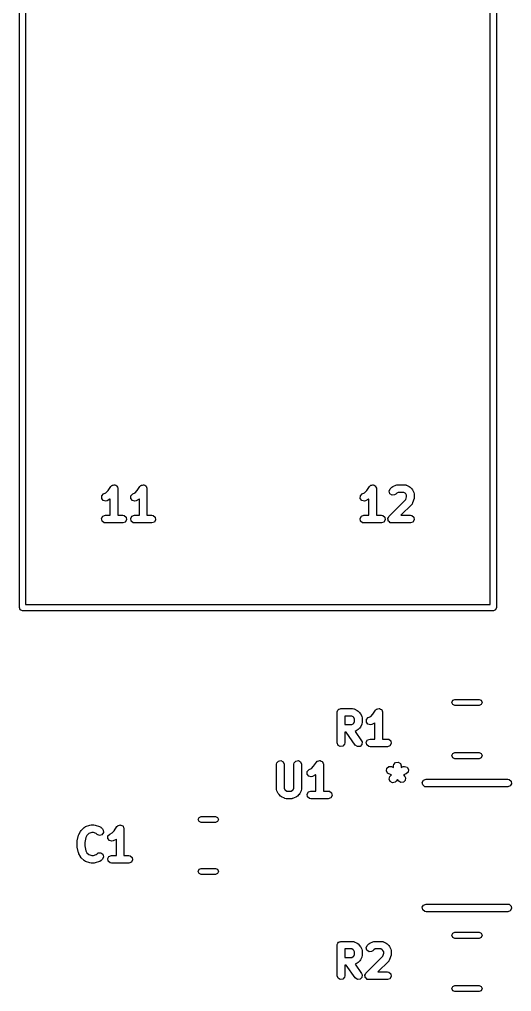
# Model space of a CAD drawing. Extents: x 29 to 171, y -120 to -80.
# Drawn here: x 77.31 to 86.98, y -118.44 to -99.35 of the extents above; entities that cross this region are included whole.
import ezdxf

# ---------------------------------------------------------------- set-up
doc = ezdxf.new("R2010")
doc.units = 0
doc.layers.add('BLACK', color=7, linetype='CONTINUOUS')

msp = doc.modelspace()

# ---------------------------------------------------------------- linework, layer by layer
at = {"layer": 'BLACK', "linetype": 'CONTINUOUS'}
for p, q in [((77.315, -110.9), (77.315, -89.1)), ((86.685, -89.1), (86.685, -110.9)), ((77.435, -89.16), (77.435, -110.84)), ((86.565, -110.84), (86.565, -89.16)), ((79.0156, -108.643), (79.0589, -108.599)), ((79.0589, -108.599), (79.1119, -108.52)), ((79.1119, -108.52), (79.1299, -108.501)), ((79.1299, -108.501), (79.134, -108.5)), ((79.134, -108.5), (79.1368, -108.496)), ((79.1368, -108.496), (79.1582, -108.493)), ((79.1582, -108.493), (79.1791, -108.487)), ((79.1791, -108.487), (79.1831, -108.488)), ((79.1831, -108.488), (79.1873, -108.488)), ((79.1873, -108.488), (79.2062, -108.498)), ((79.2062, -108.498), (79.2261, -108.507)), ((79.2261, -108.507), (79.228, -108.511)), ((79.228, -108.511), (79.2317, -108.513)), ((79.2317, -108.513), (79.2392, -108.534)), ((79.2392, -108.534), (79.2488, -108.553)), ((79.2488, -108.553), (79.2478, -108.557)), ((79.2478, -108.557), (79.2493, -108.561)), ((79.2493, -108.561), (79.2493, -109.086)), ((79.587, -108.643), (79.6303, -108.599)), ((79.6303, -108.599), (79.6833, -108.52)), ((79.6833, -108.52), (79.7013, -108.501)), ((79.7013, -108.501), (79.7054, -108.5)), ((79.7054, -108.5), (79.7082, -108.496)), ((79.7082, -108.496), (79.7296, -108.493)), ((79.7296, -108.493), (79.7505, -108.487)), ((79.7505, -108.487), (79.7545, -108.488)), ((79.7545, -108.488), (79.7587, -108.488)), ((79.7587, -108.488), (79.7776, -108.498)), ((79.7776, -108.498), (79.7975, -108.507)), ((79.7975, -108.507), (79.7994, -108.511)), ((79.7994, -108.511), (79.8032, -108.513)), ((79.8032, -108.513), (79.8106, -108.534)), ((79.8106, -108.534), (79.8203, -108.553)), ((79.8203, -108.553), (79.8192, -108.557)), ((79.8192, -108.557), (79.8207, -108.561)), ((79.8207, -108.561), (79.8207, -109.086)), ((84.0956, -108.643), (84.1389, -108.599)), ((84.1389, -108.599), (84.1919, -108.52)), ((84.1919, -108.52), (84.2099, -108.501)), ((84.2099, -108.501), (84.214, -108.5)), ((84.214, -108.5), (84.2168, -108.496)), ((84.2168, -108.496), (84.2382, -108.493)), ((84.2382, -108.493), (84.2591, -108.487)), ((84.2591, -108.487), (84.2631, -108.488)), ((84.2631, -108.488), (84.2673, -108.488)), ((84.2673, -108.488), (84.2862, -108.498)), ((84.2862, -108.498), (84.3061, -108.507)), ((84.3061, -108.507), (84.308, -108.511)), ((84.308, -108.511), (84.3117, -108.513)), ((84.3117, -108.513), (84.3192, -108.534)), ((84.3192, -108.534), (84.3288, -108.553)), ((84.3288, -108.553), (84.3278, -108.557)), ((84.3278, -108.557), (84.3293, -108.561)), ((84.3293, -108.561), (84.3293, -109.086)), ((84.5796, -108.612), (84.6013, -108.566)), ((84.6013, -108.566), (84.6298, -108.537)), ((84.6298, -108.537), (84.6482, -108.524)), ((84.6482, -108.524), (84.6493, -108.523)), ((84.6493, -108.523), (84.7065, -108.494)), ((84.7065, -108.494), (84.7314, -108.487)), ((84.7314, -108.487), (84.7358, -108.488)), ((84.7358, -108.488), (84.74, -108.486)), ((84.74, -108.486), (84.8829, -108.486)), ((84.8829, -108.486), (84.9085, -108.491)), ((84.9085, -108.491), (84.9119, -108.494)), ((84.9119, -108.494), (84.9164, -108.494)), ((84.9164, -108.494), (84.9735, -108.523)), ((84.9735, -108.523), (84.9915, -108.536)), ((84.9915, -108.536), (84.993, -108.537)), ((84.993, -108.537), (85.0216, -108.566)), ((85.0216, -108.566), (85.0345, -108.584)), ((85.0345, -108.584), (85.0357, -108.585)), ((85.0357, -108.585), (85.0642, -108.642)), ((78.931, -108.754), (78.934, -108.703)), ((78.9615, -108.795), (78.931, -108.754)), ((78.934, -108.703), (78.9693, -108.666)), ((79.0114, -108.807), (78.9615, -108.795)), ((78.9693, -108.666), (79.0156, -108.643)), ((79.0364, -108.8), (79.0114, -108.807)), ((79.0935, -108.771), (79.0364, -108.8)), ((79.0947, -108.77), (79.0935, -108.771)), ((79.0993, -108.767), (79.0947, -108.77)), ((79.0993, -109.086), (79.0993, -108.767)), ((79.5024, -108.754), (79.5055, -108.703)), ((79.533, -108.795), (79.5024, -108.754)), ((79.5055, -108.703), (79.5407, -108.666)), ((79.5829, -108.807), (79.533, -108.795)), ((79.5407, -108.666), (79.587, -108.643)), ((79.6078, -108.8), (79.5829, -108.807)), ((79.665, -108.771), (79.6078, -108.8)), ((79.6661, -108.77), (79.665, -108.771)), ((79.6707, -108.767), (79.6661, -108.77)), ((79.6707, -109.086), (79.6707, -108.767)), ((84.011, -108.754), (84.014, -108.703)), ((84.0415, -108.795), (84.011, -108.754)), ((84.014, -108.703), (84.0493, -108.666)), ((84.0914, -108.807), (84.0415, -108.795)), ((84.0493, -108.666), (84.0956, -108.643)), ((84.1164, -108.8), (84.0914, -108.807)), ((84.1735, -108.771), (84.1164, -108.8)), ((84.1747, -108.77), (84.1735, -108.771)), ((84.1793, -108.767), (84.1747, -108.77)), ((84.1793, -109.086), (84.1793, -108.767)), ((84.5727, -109.108), (84.903, -108.778)), ((84.5928, -108.662), (84.5796, -108.612)), ((84.6349, -108.691), (84.5928, -108.662)), ((84.686, -108.687), (84.6349, -108.691)), ((84.7073, -108.672), (84.686, -108.687)), ((84.7273, -108.652), (84.7073, -108.672)), ((84.7577, -108.636), (84.7273, -108.652)), ((84.8652, -108.636), (84.7577, -108.636)), ((84.8956, -108.652), (84.8652, -108.636)), ((84.9069, -108.663), (84.8956, -108.652)), ((84.903, -108.778), (84.9221, -108.721)), ((84.9221, -108.693), (84.9069, -108.663)), ((84.9221, -108.721), (84.9221, -108.693)), ((85.0683, -108.757), (85.0397, -108.842)), ((85.0642, -108.642), (85.0717, -108.667)), ((85.0721, -108.733), (85.0682, -108.755)), ((85.0682, -108.755), (85.0683, -108.757)), ((85.0717, -108.667), (85.0706, -108.672)), ((85.0706, -108.672), (85.0721, -108.676)), ((85.0721, -108.676), (85.0721, -108.733)), ((85.0216, -108.872), (84.8068, -109.086)), ((85.0235, -108.868), (85.0216, -108.872)), ((85.0273, -108.865), (85.0235, -108.868)), ((85.0397, -108.842), (85.0273, -108.865)), ((78.929, -109.148), (78.9546, -109.104)), ((78.9379, -109.199), (78.929, -109.148)), ((78.9546, -109.104), (79.0029, -109.086)), ((79.0029, -109.086), (79.0993, -109.086)), ((79.2493, -109.086), (79.3457, -109.086)), ((79.3457, -109.086), (79.3714, -109.091)), ((79.3714, -109.091), (79.4107, -109.124)), ((79.4196, -109.174), (79.3939, -109.219)), ((79.4107, -109.124), (79.4196, -109.174)), ((79.5004, -109.148), (79.5261, -109.104)), ((79.5093, -109.199), (79.5004, -109.148)), ((79.5261, -109.104), (79.5743, -109.086)), ((79.5743, -109.086), (79.6707, -109.086)), ((79.8207, -109.086), (79.9171, -109.086)), ((79.9171, -109.086), (79.9428, -109.091)), ((79.9428, -109.091), (79.9821, -109.124)), ((79.991, -109.174), (79.9654, -109.219)), ((79.9821, -109.124), (79.991, -109.174)), ((84.009, -109.148), (84.0346, -109.104)), ((84.0179, -109.199), (84.009, -109.148)), ((84.0346, -109.104), (84.0829, -109.086)), ((84.0829, -109.086), (84.1793, -109.086)), ((84.3293, -109.086), (84.4257, -109.086)), ((84.4257, -109.086), (84.4514, -109.091)), ((84.4514, -109.091), (84.4907, -109.124)), ((84.4996, -109.174), (84.4739, -109.219)), ((84.4907, -109.124), (84.4996, -109.174)), ((84.551, -109.155), (84.5524, -109.152)), ((84.5568, -109.177), (84.551, -109.155)), ((84.5519, -109.148), (84.5631, -109.129)), ((84.5524, -109.152), (84.5519, -109.148)), ((84.5608, -109.199), (84.5568, -109.177)), ((84.5631, -109.129), (84.5727, -109.108)), ((84.8068, -109.086), (84.9971, -109.086)), ((84.9971, -109.086), (85.0228, -109.091)), ((85.0228, -109.091), (85.0621, -109.124)), ((85.071, -109.174), (85.0454, -109.219)), ((85.0621, -109.124), (85.071, -109.174)), ((78.9772, -109.232), (78.9379, -109.199)), ((79.0029, -109.236), (78.9772, -109.232)), ((79.3457, -109.236), (79.0029, -109.236)), ((79.3939, -109.219), (79.3457, -109.236)), ((79.5486, -109.232), (79.5093, -109.199)), ((79.5743, -109.236), (79.5486, -109.232)), ((79.9171, -109.236), (79.5743, -109.236)), ((79.9654, -109.219), (79.9171, -109.236)), ((84.0572, -109.232), (84.0179, -109.199)), ((84.0829, -109.236), (84.0572, -109.232)), ((84.4257, -109.236), (84.0829, -109.236)), ((84.4739, -109.219), (84.4257, -109.236)), ((84.5634, -109.201), (84.5608, -109.199)), ((84.5643, -109.204), (84.5634, -109.201)), ((84.5828, -109.217), (84.5643, -109.204)), ((84.6001, -109.232), (84.5828, -109.217)), ((84.6046, -109.233), (84.6001, -109.232)), ((84.6063, -109.234), (84.6046, -109.233)), ((84.6096, -109.234), (84.6063, -109.234)), ((84.6257, -109.236), (84.6096, -109.234)), ((84.9971, -109.236), (84.6257, -109.236)), ((85.0454, -109.219), (84.9971, -109.236)), ((77.3326, -110.942), (77.315, -110.9)), ((77.435, -110.84), (86.565, -110.84)), ((86.685, -110.9), (86.6674, -110.942)), ((77.375, -110.96), (77.3326, -110.942)), ((86.625, -110.96), (77.375, -110.96)), ((86.6674, -110.942), (86.625, -110.96)), ((85.8087, -112.761), (85.8263, -112.719)), ((85.8263, -112.804), (85.8087, -112.761)), ((85.8263, -112.719), (85.8687, -112.701)), ((85.8687, -112.822), (85.8263, -112.804)), ((85.8687, -112.701), (86.3433, -112.701)), ((86.3433, -112.701), (86.3857, -112.719)), ((86.3857, -112.804), (86.3433, -112.822)), ((86.3857, -112.719), (86.4033, -112.761)), ((86.4033, -112.761), (86.3857, -112.804)), ((83.5561, -112.955), (83.5579, -112.946)), ((83.5561, -113.555), (83.5561, -112.955)), ((83.5573, -112.942), (83.5589, -112.94)), ((83.5579, -112.946), (83.5573, -112.942)), ((83.5589, -112.94), (83.5607, -112.93)), ((83.5607, -112.93), (83.5732, -112.915)), ((83.5732, -112.915), (83.5829, -112.898)), ((83.5829, -112.898), (83.5893, -112.896)), ((83.5893, -112.896), (83.5936, -112.89)), ((83.5936, -112.89), (83.6128, -112.887)), ((83.6128, -112.887), (83.6311, -112.88)), ((83.6311, -112.88), (83.8597, -112.88)), ((83.8597, -112.88), (83.8854, -112.885)), ((83.8854, -112.885), (83.8888, -112.888)), ((83.8888, -112.888), (83.8933, -112.888)), ((83.8933, -112.888), (83.9504, -112.917)), ((83.9504, -112.917), (83.9684, -112.93)), ((83.9684, -112.93), (83.9699, -112.931)), ((83.9699, -112.931), (83.9985, -112.96)), ((83.9985, -112.96), (84.0113, -112.978)), ((84.0113, -112.978), (84.0125, -112.979)), ((84.0125, -112.979), (84.0411, -113.036)), ((84.2153, -113.037), (84.2586, -112.993)), ((84.2586, -112.993), (84.3116, -112.914)), ((84.3116, -112.914), (84.3296, -112.895)), ((84.3296, -112.895), (84.3337, -112.894)), ((84.3337, -112.894), (84.3365, -112.89)), ((84.3365, -112.89), (84.3579, -112.887)), ((84.3579, -112.887), (84.3788, -112.881)), ((84.3788, -112.881), (84.3828, -112.882)), ((84.3828, -112.882), (84.387, -112.882)), ((84.387, -112.882), (84.4059, -112.892)), ((84.4059, -112.892), (84.4258, -112.901)), ((84.4258, -112.901), (84.4277, -112.905)), ((84.4277, -112.905), (84.4315, -112.907)), ((84.4315, -112.907), (84.4389, -112.928)), ((84.4389, -112.928), (84.4485, -112.947)), ((84.4485, -112.947), (84.4475, -112.951)), ((84.4475, -112.951), (84.449, -112.955)), ((84.449, -112.955), (84.449, -113.48)), ((86.3433, -112.822), (85.8687, -112.822)), ((83.7061, -113.03), (83.7061, -113.195)), ((83.842, -113.03), (83.7061, -113.03)), ((83.8724, -113.046), (83.842, -113.03)), ((83.842, -113.195), (83.8724, -113.18)), ((83.8838, -113.057), (83.8724, -113.046)), ((83.8724, -113.18), (83.8838, -113.168)), ((83.899, -113.087), (83.8838, -113.057)), ((83.8838, -113.168), (83.899, -113.138)), ((83.899, -113.138), (83.899, -113.087)), ((84.0411, -113.189), (84.0125, -113.246)), ((84.0411, -113.036), (84.0485, -113.061)), ((84.0416, -113.185), (84.0411, -113.189)), ((84.0445, -113.181), (84.0416, -113.185)), ((84.049, -113.155), (84.0445, -113.181)), ((84.0485, -113.061), (84.0475, -113.066)), ((84.0475, -113.066), (84.049, -113.07)), ((84.049, -113.07), (84.049, -113.155)), ((84.1307, -113.148), (84.1338, -113.097)), ((84.1612, -113.189), (84.1307, -113.148)), ((84.1338, -113.097), (84.169, -113.06)), ((84.2111, -113.201), (84.1612, -113.189)), ((84.169, -113.06), (84.2153, -113.037)), ((84.2933, -113.165), (84.2361, -113.194)), ((84.2944, -113.164), (84.2933, -113.165)), ((84.299, -113.161), (84.2944, -113.164)), ((84.299, -113.48), (84.299, -113.161)), ((83.7061, -113.195), (83.842, -113.195)), ((83.735, -113.345), (83.7061, -113.345)), ((83.7061, -113.345), (83.7061, -113.555)), ((83.9126, -113.598), (83.735, -113.345)), ((83.9504, -113.308), (83.9075, -113.33)), ((83.9075, -113.33), (84.0354, -113.512)), ((83.9515, -113.307), (83.9504, -113.308)), ((83.9699, -113.294), (83.9515, -113.307)), ((83.9985, -113.266), (83.9699, -113.294)), ((83.9992, -113.264), (83.9985, -113.266)), ((84.0125, -113.246), (83.9992, -113.264)), ((84.2361, -113.194), (84.2111, -113.201)), ((83.5737, -113.604), (83.5561, -113.555)), ((83.7061, -113.555), (83.7016, -113.581)), ((84.0354, -113.512), (84.0464, -113.536)), ((84.0464, -113.536), (84.042, -113.587)), ((84.1287, -113.542), (84.1544, -113.498)), ((84.1376, -113.593), (84.1287, -113.542)), ((84.1544, -113.498), (84.2026, -113.48)), ((84.2026, -113.48), (84.299, -113.48)), ((84.449, -113.48), (84.5454, -113.48)), ((84.5454, -113.48), (84.5711, -113.485)), ((84.5711, -113.485), (84.6104, -113.518)), ((84.6193, -113.568), (84.5936, -113.613)), ((84.6104, -113.518), (84.6193, -113.568)), ((83.6181, -113.629), (83.5737, -113.604)), ((83.6686, -113.62), (83.6181, -113.629)), ((83.7016, -113.581), (83.6686, -113.62)), ((83.9546, -113.628), (83.9126, -113.598)), ((84.0057, -113.623), (83.9546, -113.628)), ((84.042, -113.587), (84.0057, -113.623)), ((84.1769, -113.626), (84.1376, -113.593)), ((84.2026, -113.63), (84.1769, -113.626)), ((84.5454, -113.63), (84.2026, -113.63)), ((84.5936, -113.613), (84.5454, -113.63)), ((85.8087, -113.806), (85.8263, -113.764)), ((85.8263, -113.764), (85.8687, -113.746)), ((85.8687, -113.746), (86.3433, -113.746)), ((86.3433, -113.746), (86.3857, -113.764)), ((86.3857, -113.764), (86.4033, -113.806)), ((82.3642, -113.976), (82.3687, -113.95)), ((82.3687, -113.95), (82.4017, -113.911)), ((82.4017, -113.911), (82.4522, -113.902)), ((82.4522, -113.902), (82.4967, -113.927)), ((82.4967, -113.927), (82.5142, -113.976)), ((82.7071, -113.976), (82.7116, -113.95)), ((82.7116, -113.95), (82.7446, -113.911)), ((82.7446, -113.911), (82.7951, -113.902)), ((82.7951, -113.902), (82.8395, -113.927)), ((82.8395, -113.927), (82.8571, -113.976)), ((83.0952, -114.013), (83.1483, -113.934)), ((83.1483, -113.934), (83.1662, -113.915)), ((83.1662, -113.915), (83.1704, -113.914)), ((83.1704, -113.914), (83.1732, -113.911)), ((83.1732, -113.911), (83.1946, -113.907)), ((83.1946, -113.907), (83.2155, -113.901)), ((83.2155, -113.901), (83.2194, -113.902)), ((83.2194, -113.902), (83.2237, -113.902)), ((83.2237, -113.902), (83.2425, -113.913)), ((83.2425, -113.913), (83.2625, -113.921)), ((83.2625, -113.921), (83.2644, -113.925)), ((83.2644, -113.925), (83.2681, -113.927)), ((83.2681, -113.927), (83.2755, -113.948)), ((83.2755, -113.948), (83.2852, -113.967)), ((84.6699, -113.98), (84.7029, -113.94)), ((84.7029, -113.94), (84.7534, -113.932)), ((84.7534, -113.932), (84.7979, -113.957)), ((85.8263, -113.849), (85.8087, -113.806)), ((85.8687, -113.866), (85.8263, -113.849)), ((86.3433, -113.866), (85.8687, -113.866)), ((86.3857, -113.849), (86.3433, -113.866)), ((86.4033, -113.806), (86.3857, -113.849)), ((82.3642, -114.461), (82.3642, -113.976)), ((82.5142, -113.976), (82.5142, -114.444)), ((82.7071, -114.444), (82.7071, -113.976)), ((82.8571, -113.976), (82.8571, -114.461)), ((82.9673, -114.168), (82.9704, -114.117)), ((82.9704, -114.117), (83.0057, -114.08)), ((83.0057, -114.08), (83.0519, -114.057)), ((83.0519, -114.057), (83.0952, -114.013)), ((83.2852, -113.967), (83.2842, -113.971)), ((83.2842, -113.971), (83.2857, -113.976)), ((83.2857, -113.976), (83.2857, -114.501)), ((84.5233, -114.102), (84.5338, -114.052)), ((84.5476, -114.147), (84.5233, -114.102)), ((84.5338, -114.052), (84.5741, -114.02)), ((84.5741, -114.02), (84.6254, -114.021)), ((84.6254, -114.021), (84.6654, -114.038)), ((84.6654, -114.005), (84.6699, -113.98)), ((84.6654, -114.038), (84.6654, -114.005)), ((84.7979, -113.957), (84.8154, -114.005)), ((84.8154, -114.005), (84.8154, -114.037)), ((84.8154, -114.037), (84.8554, -114.021)), ((84.8554, -114.021), (84.8809, -114.016)), ((84.8809, -114.016), (84.9296, -114.032)), ((84.9494, -114.127), (84.9111, -114.161)), ((84.9296, -114.032), (84.9567, -114.076)), ((84.9567, -114.076), (84.9494, -114.127)), ((82.9979, -114.21), (82.9673, -114.168)), ((83.0478, -114.221), (82.9979, -114.21)), ((83.0728, -114.214), (83.0478, -114.221)), ((83.1299, -114.185), (83.0728, -114.214)), ((83.131, -114.184), (83.1299, -114.185)), ((83.1357, -114.181), (83.131, -114.184)), ((83.1357, -114.501), (83.1357, -114.181)), ((84.5697, -114.161), (84.5476, -114.147)), ((84.6217, -114.182), (84.5697, -114.161)), ((84.5798, -114.267), (84.5947, -114.218)), ((84.6, -114.314), (84.5798, -114.267)), ((84.5947, -114.218), (84.6217, -114.182)), ((84.6457, -114.337), (84.6, -114.314)), ((84.6957, -114.325), (84.6457, -114.337)), ((84.7147, -114.308), (84.6957, -114.325)), ((84.7404, -114.273), (84.7147, -114.308)), ((84.7661, -114.308), (84.7404, -114.273)), ((84.8091, -114.336), (84.7661, -114.308)), ((84.86, -114.329), (84.8091, -114.336)), ((84.9111, -114.161), (84.8591, -114.182)), ((84.8591, -114.182), (84.8861, -114.218)), ((84.8951, -114.292), (84.86, -114.329)), ((84.8861, -114.218), (84.8979, -114.241)), ((84.8979, -114.241), (84.8951, -114.292)), ((85.229, -114.33), (85.255, -114.285)), ((85.238, -114.381), (85.229, -114.33)), ((85.255, -114.285), (85.304, -114.267)), ((85.304, -114.267), (86.908, -114.267)), ((86.908, -114.267), (86.9341, -114.271)), ((86.9341, -114.271), (86.974, -114.305)), ((86.974, -114.305), (86.983, -114.356)), ((82.3658, -114.465), (82.3642, -114.461)), ((82.3647, -114.47), (82.3658, -114.465)), ((82.3721, -114.495), (82.3647, -114.47)), ((82.4007, -114.552), (82.3721, -114.495)), ((82.5142, -114.444), (82.5294, -114.474)), ((82.5294, -114.474), (82.5408, -114.485)), ((82.5408, -114.485), (82.5712, -114.501)), ((82.5712, -114.501), (82.6501, -114.501)), ((82.6501, -114.501), (82.6805, -114.485)), ((82.6805, -114.485), (82.6919, -114.474)), ((82.6919, -114.474), (82.7071, -114.444)), ((82.8492, -114.495), (82.8206, -114.552)), ((82.8497, -114.49), (82.8492, -114.495)), ((82.8526, -114.487), (82.8497, -114.49)), ((82.8571, -114.461), (82.8526, -114.487)), ((82.9654, -114.562), (82.991, -114.518)), ((82.991, -114.518), (83.0392, -114.501)), ((83.0392, -114.501), (83.1357, -114.501)), ((83.2857, -114.501), (83.3821, -114.501)), ((83.3821, -114.501), (83.4077, -114.505)), ((83.4077, -114.505), (83.447, -114.538)), ((85.2779, -114.415), (85.238, -114.381)), ((85.304, -114.419), (85.2779, -114.415)), ((86.908, -114.419), (85.304, -114.419)), ((86.957, -114.401), (86.908, -114.419)), ((86.983, -114.356), (86.957, -114.401)), ((82.4019, -114.553), (82.4007, -114.552)), ((82.4148, -114.571), (82.4019, -114.553)), ((82.4433, -114.6), (82.4148, -114.571)), ((82.4448, -114.601), (82.4433, -114.6)), ((82.4628, -114.614), (82.4448, -114.601)), ((82.52, -114.643), (82.4628, -114.614)), ((82.5244, -114.643), (82.52, -114.643)), ((82.5279, -114.646), (82.5244, -114.643)), ((82.5535, -114.651), (82.5279, -114.646)), ((82.6678, -114.651), (82.5535, -114.651)), ((82.672, -114.649), (82.6678, -114.651)), ((82.6764, -114.65), (82.672, -114.649)), ((82.7013, -114.643), (82.6764, -114.65)), ((82.7585, -114.614), (82.7013, -114.643)), ((82.7596, -114.613), (82.7585, -114.614)), ((82.778, -114.6), (82.7596, -114.613)), ((82.8065, -114.571), (82.778, -114.6)), ((82.8072, -114.57), (82.8065, -114.571)), ((82.8206, -114.552), (82.8072, -114.57)), ((82.9743, -114.613), (82.9654, -114.562)), ((83.0136, -114.646), (82.9743, -114.613)), ((83.0392, -114.651), (83.0136, -114.646)), ((83.3821, -114.651), (83.0392, -114.651)), ((83.4303, -114.633), (83.3821, -114.651)), ((83.4559, -114.589), (83.4303, -114.633)), ((83.447, -114.538), (83.4559, -114.589)), ((80.8254, -115.06), (80.843, -115.018)), ((80.843, -115.102), (80.8254, -115.06)), ((80.843, -115.018), (80.8854, -115)), ((80.8854, -115), (81.1666, -115)), ((81.1666, -115), (81.209, -115.018)), ((81.209, -115.018), (81.2266, -115.06)), ((81.2266, -115.06), (81.209, -115.102)), ((78.5126, -115.294), (78.526, -115.276)), ((78.526, -115.276), (78.5267, -115.274)), ((78.5267, -115.274), (78.5838, -115.217)), ((78.5838, -115.217), (78.6052, -115.202)), ((78.6052, -115.202), (78.6096, -115.202)), ((78.6096, -115.202), (78.6131, -115.199)), ((78.6131, -115.199), (78.6989, -115.17)), ((78.6989, -115.17), (78.721, -115.167)), ((78.721, -115.167), (78.7226, -115.166)), ((78.7226, -115.166), (78.7797, -115.166)), ((78.7797, -115.166), (78.8018, -115.17)), ((78.8018, -115.17), (78.8034, -115.17)), ((78.8034, -115.17), (78.8891, -115.199)), ((78.8891, -115.199), (78.9121, -115.211)), ((78.9121, -115.211), (78.9144, -115.215)), ((78.9144, -115.215), (78.9185, -115.217)), ((78.9185, -115.217), (78.947, -115.246)), ((78.947, -115.246), (78.962, -115.267)), ((78.962, -115.267), (78.9664, -115.318)), ((79.1353, -115.323), (79.1786, -115.279)), ((79.1786, -115.279), (79.2316, -115.2)), ((79.2316, -115.2), (79.2496, -115.181)), ((79.2496, -115.181), (79.2537, -115.18)), ((79.2537, -115.18), (79.2565, -115.176)), ((79.2565, -115.176), (79.2779, -115.173)), ((79.2779, -115.173), (79.2988, -115.167)), ((79.2988, -115.167), (79.3028, -115.168)), ((79.3028, -115.168), (79.307, -115.168)), ((79.307, -115.168), (79.3259, -115.178)), ((79.3259, -115.178), (79.3458, -115.187)), ((79.3458, -115.187), (79.3477, -115.191)), ((79.3477, -115.191), (79.3515, -115.193)), ((79.3515, -115.193), (79.3589, -115.214)), ((79.3589, -115.214), (79.3685, -115.233)), ((79.3685, -115.233), (79.3675, -115.237)), ((79.3675, -115.237), (79.369, -115.241)), ((79.369, -115.241), (79.369, -115.766)), ((80.8854, -115.12), (80.843, -115.102)), ((81.1666, -115.12), (80.8854, -115.12)), ((81.209, -115.102), (81.1666, -115.12)), ((78.4498, -115.48), (78.4784, -115.366)), ((78.4502, -115.484), (78.4498, -115.48)), ((78.4784, -115.366), (78.4837, -115.354)), ((78.4837, -115.354), (78.4841, -115.351)), ((78.4841, -115.351), (78.5126, -115.294)), ((78.6219, -115.41), (78.5976, -115.508)), ((78.6414, -115.372), (78.6219, -115.41)), ((78.6774, -115.336), (78.6414, -115.372)), ((78.7347, -115.316), (78.6774, -115.336)), ((78.7675, -115.316), (78.7347, -115.316)), ((78.8249, -115.336), (78.7675, -115.316)), ((78.841, -115.352), (78.8249, -115.336)), ((78.8875, -115.373), (78.841, -115.352)), ((78.937, -115.36), (78.8875, -115.373)), ((78.9664, -115.318), (78.937, -115.36)), ((79.0507, -115.434), (79.0538, -115.383)), ((79.0812, -115.475), (79.0507, -115.434)), ((79.0538, -115.383), (79.089, -115.346)), ((79.1311, -115.487), (79.0812, -115.475)), ((79.089, -115.346), (79.1353, -115.323)), ((79.1561, -115.48), (79.1311, -115.487)), ((79.2133, -115.451), (79.1561, -115.48)), ((79.2144, -115.45), (79.2133, -115.451)), ((79.219, -115.447), (79.2144, -115.45)), ((79.219, -115.766), (79.219, -115.447)), ((78.4476, -115.499), (78.4502, -115.484)), ((78.4476, -115.584), (78.4476, -115.499)), ((78.4488, -115.588), (78.4476, -115.584)), ((78.4498, -115.602), (78.4488, -115.588)), ((78.4784, -115.717), (78.4498, -115.602)), ((78.5976, -115.508), (78.5976, -115.575)), ((78.5976, -115.575), (78.6219, -115.672)), ((78.6219, -115.672), (78.6414, -115.711)), ((78.4804, -115.72), (78.4784, -115.717)), ((78.4841, -115.732), (78.4804, -115.72)), ((78.5126, -115.789), (78.4841, -115.732)), ((78.5138, -115.79), (78.5126, -115.789)), ((78.5267, -115.809), (78.5138, -115.79)), ((78.5838, -115.866), (78.5267, -115.809)), ((78.6414, -115.711), (78.6774, -115.747)), ((78.6774, -115.747), (78.7347, -115.766)), ((78.7347, -115.766), (78.7675, -115.766)), ((78.7675, -115.766), (78.8249, -115.747)), ((78.8249, -115.747), (78.841, -115.731)), ((78.841, -115.731), (78.8623, -115.716)), ((78.8623, -115.716), (78.9134, -115.712)), ((78.9134, -115.712), (78.9554, -115.741)), ((78.947, -115.837), (78.9185, -115.866)), ((78.9687, -115.791), (78.947, -115.837)), ((78.9554, -115.741), (78.9687, -115.791)), ((79.0487, -115.828), (79.0744, -115.784)), ((79.0576, -115.879), (79.0487, -115.828)), ((79.0744, -115.784), (79.1226, -115.766)), ((79.1226, -115.766), (79.219, -115.766)), ((79.369, -115.766), (79.4654, -115.766)), ((79.4654, -115.766), (79.4911, -115.771)), ((79.4911, -115.771), (79.5304, -115.804)), ((79.5393, -115.854), (79.5136, -115.899)), ((79.5304, -115.804), (79.5393, -115.854)), ((78.5879, -115.868), (78.5838, -115.866)), ((78.5902, -115.872), (78.5879, -115.868)), ((78.6131, -115.884), (78.5902, -115.872)), ((78.6989, -115.913), (78.6131, -115.884)), ((78.7005, -115.913), (78.6989, -115.913)), ((78.7226, -115.916), (78.7005, -115.913)), ((78.7797, -115.916), (78.7226, -115.916)), ((78.7813, -115.916), (78.7797, -115.916)), ((78.8034, -115.913), (78.7813, -115.916)), ((78.8891, -115.884), (78.8034, -115.913)), ((78.8927, -115.881), (78.8891, -115.884)), ((78.8971, -115.881), (78.8927, -115.881)), ((78.9185, -115.866), (78.8971, -115.881)), ((79.0969, -115.912), (79.0576, -115.879)), ((79.1226, -115.916), (79.0969, -115.912)), ((79.4654, -115.916), (79.1226, -115.916)), ((79.5136, -115.899), (79.4654, -115.916)), ((80.8254, -116.08), (80.843, -116.038)), ((80.843, -116.038), (80.8854, -116.02)), ((80.8854, -116.02), (81.1666, -116.02)), ((81.1666, -116.02), (81.209, -116.038)), ((81.209, -116.038), (81.2266, -116.08)), ((80.843, -116.122), (80.8254, -116.08)), ((80.8854, -116.14), (80.843, -116.122)), ((81.1666, -116.14), (80.8854, -116.14)), ((81.209, -116.122), (81.1666, -116.14)), ((81.2266, -116.08), (81.209, -116.122)), ((85.229, -116.784), (85.255, -116.739)), ((85.238, -116.835), (85.229, -116.784)), ((85.255, -116.739), (85.304, -116.721)), ((85.304, -116.721), (86.908, -116.721)), ((86.908, -116.721), (86.9341, -116.725)), ((86.9341, -116.725), (86.974, -116.759)), ((86.983, -116.81), (86.957, -116.855)), ((86.974, -116.759), (86.983, -116.81)), ((85.2779, -116.869), (85.238, -116.835)), ((85.304, -116.873), (85.2779, -116.869)), ((86.908, -116.873), (85.304, -116.873)), ((86.957, -116.855), (86.908, -116.873)), ((85.8087, -117.334), (85.8263, -117.291)), ((85.8263, -117.376), (85.8087, -117.334)), ((85.8263, -117.291), (85.8687, -117.273)), ((85.8687, -117.393), (85.8263, -117.376)), ((85.8687, -117.273), (86.3433, -117.273)), ((86.3433, -117.273), (86.3857, -117.291)), ((86.3857, -117.376), (86.3433, -117.393)), ((86.3857, -117.291), (86.4033, -117.334)), ((86.4033, -117.334), (86.3857, -117.376)), ((83.5561, -117.527), (83.5579, -117.518)), ((83.5561, -118.127), (83.5561, -117.527)), ((83.5573, -117.514), (83.5589, -117.512)), ((83.5579, -117.518), (83.5573, -117.514)), ((83.5589, -117.512), (83.5607, -117.502)), ((83.5607, -117.502), (83.5732, -117.487)), ((83.5732, -117.487), (83.5829, -117.47)), ((83.5829, -117.47), (83.5893, -117.468)), ((83.5893, -117.468), (83.5936, -117.462)), ((83.5936, -117.462), (83.6128, -117.459)), ((83.6128, -117.459), (83.6311, -117.452)), ((83.6311, -117.452), (83.8597, -117.452)), ((83.8597, -117.452), (83.8854, -117.457)), ((83.8854, -117.457), (83.8888, -117.46)), ((83.8888, -117.46), (83.8933, -117.46)), ((83.8933, -117.46), (83.9504, -117.489)), ((83.9504, -117.489), (83.9684, -117.502)), ((83.9684, -117.502), (83.9699, -117.503)), ((83.9699, -117.503), (83.9985, -117.532)), ((83.9985, -117.532), (84.0113, -117.55)), ((84.0113, -117.55), (84.0125, -117.551)), ((84.0125, -117.551), (84.0411, -117.608)), ((84.1279, -117.578), (84.1495, -117.532)), ((84.1411, -117.628), (84.1279, -117.578)), ((84.1495, -117.532), (84.1781, -117.503)), ((84.1781, -117.503), (84.1965, -117.49)), ((84.1965, -117.49), (84.1976, -117.489)), ((84.1976, -117.489), (84.2547, -117.46)), ((84.2547, -117.46), (84.2797, -117.453)), ((84.2797, -117.453), (84.2841, -117.454)), ((84.2841, -117.454), (84.2883, -117.452)), ((84.2883, -117.452), (84.4311, -117.452)), ((84.4311, -117.452), (84.4568, -117.457)), ((84.4568, -117.457), (84.4602, -117.46)), ((84.4602, -117.46), (84.4647, -117.46)), ((84.4647, -117.46), (84.5218, -117.489)), ((84.5218, -117.489), (84.5398, -117.502)), ((84.5398, -117.502), (84.5413, -117.503)), ((84.5413, -117.503), (84.5699, -117.532)), ((84.5699, -117.532), (84.5828, -117.55)), ((84.5828, -117.55), (84.5839, -117.551)), ((84.5839, -117.551), (84.6125, -117.608)), ((86.3433, -117.393), (85.8687, -117.393)), ((83.7061, -117.602), (83.7061, -117.767)), ((83.842, -117.602), (83.7061, -117.602)), ((83.7061, -117.767), (83.842, -117.767)), ((83.8724, -117.618), (83.842, -117.602)), ((83.842, -117.767), (83.8724, -117.752)), ((83.8838, -117.629), (83.8724, -117.618)), ((83.8724, -117.752), (83.8838, -117.74)), ((83.899, -117.659), (83.8838, -117.629)), ((83.8838, -117.74), (83.899, -117.71)), ((83.899, -117.71), (83.899, -117.659)), ((84.0411, -117.761), (84.0125, -117.818)), ((84.0411, -117.608), (84.0485, -117.633)), ((84.0416, -117.757), (84.0411, -117.761)), ((84.0445, -117.753), (84.0416, -117.757)), ((84.049, -117.727), (84.0445, -117.753)), ((84.0485, -117.633), (84.0475, -117.637)), ((84.0475, -117.637), (84.049, -117.642)), ((84.049, -117.642), (84.049, -117.727)), ((84.121, -118.074), (84.4513, -117.744)), ((84.1832, -117.657), (84.1411, -117.628)), ((84.2343, -117.653), (84.1832, -117.657)), ((84.2556, -117.638), (84.2343, -117.653)), ((84.2756, -117.618), (84.2556, -117.638)), ((84.306, -117.602), (84.2756, -117.618)), ((84.4134, -117.602), (84.306, -117.602)), ((84.4439, -117.618), (84.4134, -117.602)), ((84.4552, -117.629), (84.4439, -117.618)), ((84.4513, -117.744), (84.4704, -117.687)), ((84.4704, -117.659), (84.4552, -117.629)), ((84.4704, -117.687), (84.4704, -117.659)), ((84.6166, -117.723), (84.588, -117.808)), ((84.6125, -117.608), (84.6199, -117.633)), ((84.6204, -117.699), (84.6165, -117.721)), ((84.6165, -117.721), (84.6166, -117.723)), ((84.6199, -117.633), (84.6189, -117.638)), ((84.6189, -117.638), (84.6204, -117.642)), ((84.6204, -117.642), (84.6204, -117.699)), ((83.735, -117.917), (83.7061, -117.917)), ((83.7061, -117.917), (83.7061, -118.127)), ((83.9126, -118.17), (83.735, -117.917)), ((83.9504, -117.88), (83.9075, -117.902)), ((83.9075, -117.902), (84.0354, -118.084)), ((83.9515, -117.879), (83.9504, -117.88)), ((83.9699, -117.866), (83.9515, -117.879)), ((83.9985, -117.838), (83.9699, -117.866)), ((83.9992, -117.836), (83.9985, -117.838)), ((84.0125, -117.818), (83.9992, -117.836)), ((84.5699, -117.838), (84.3551, -118.052)), ((84.5718, -117.834), (84.5699, -117.838)), ((84.5756, -117.831), (84.5718, -117.834)), ((84.588, -117.808), (84.5756, -117.831)), ((83.5737, -118.176), (83.5561, -118.127)), ((83.7016, -118.153), (83.6686, -118.192)), ((83.7061, -118.127), (83.7016, -118.153)), ((84.0354, -118.084), (84.0464, -118.108)), ((84.0464, -118.108), (84.042, -118.159)), ((84.0993, -118.121), (84.1007, -118.118)), ((84.1051, -118.143), (84.0993, -118.121)), ((84.1001, -118.114), (84.1114, -118.095)), ((84.1007, -118.118), (84.1001, -118.114)), ((84.109, -118.165), (84.1051, -118.143)), ((84.1114, -118.095), (84.121, -118.074)), ((84.3551, -118.052), (84.5454, -118.052)), ((84.5454, -118.052), (84.5711, -118.057)), ((84.5711, -118.057), (84.6104, -118.09)), ((84.6193, -118.14), (84.5936, -118.185)), ((84.6104, -118.09), (84.6193, -118.14)), ((83.6181, -118.201), (83.5737, -118.176)), ((83.6686, -118.192), (83.6181, -118.201)), ((83.9546, -118.2), (83.9126, -118.17)), ((84.0057, -118.195), (83.9546, -118.2)), ((84.042, -118.159), (84.0057, -118.195)), ((84.1117, -118.167), (84.109, -118.165)), ((84.1126, -118.17), (84.1117, -118.167)), ((84.1311, -118.183), (84.1126, -118.17)), ((84.1483, -118.198), (84.1311, -118.183)), ((84.1529, -118.199), (84.1483, -118.198)), ((84.1546, -118.2), (84.1529, -118.199)), ((84.1579, -118.2), (84.1546, -118.2)), ((84.174, -118.202), (84.1579, -118.2)), ((84.5454, -118.202), (84.174, -118.202)), ((84.5936, -118.185), (84.5454, -118.202)), ((85.8087, -118.378), (85.8263, -118.336)), ((85.8263, -118.336), (85.8687, -118.319)), ((85.8687, -118.319), (86.3433, -118.319)), ((86.3433, -118.319), (86.3857, -118.336)), ((86.3857, -118.336), (86.4033, -118.378)), ((85.8263, -118.421), (85.8087, -118.378)), ((85.8687, -118.438), (85.8263, -118.421)), ((86.3433, -118.438), (85.8687, -118.438)), ((86.3857, -118.421), (86.3433, -118.438)), ((86.4033, -118.378), (86.3857, -118.421))]:
    msp.add_line(p, q, dxfattribs=at)

doc.saveas('drawing.dxf')
